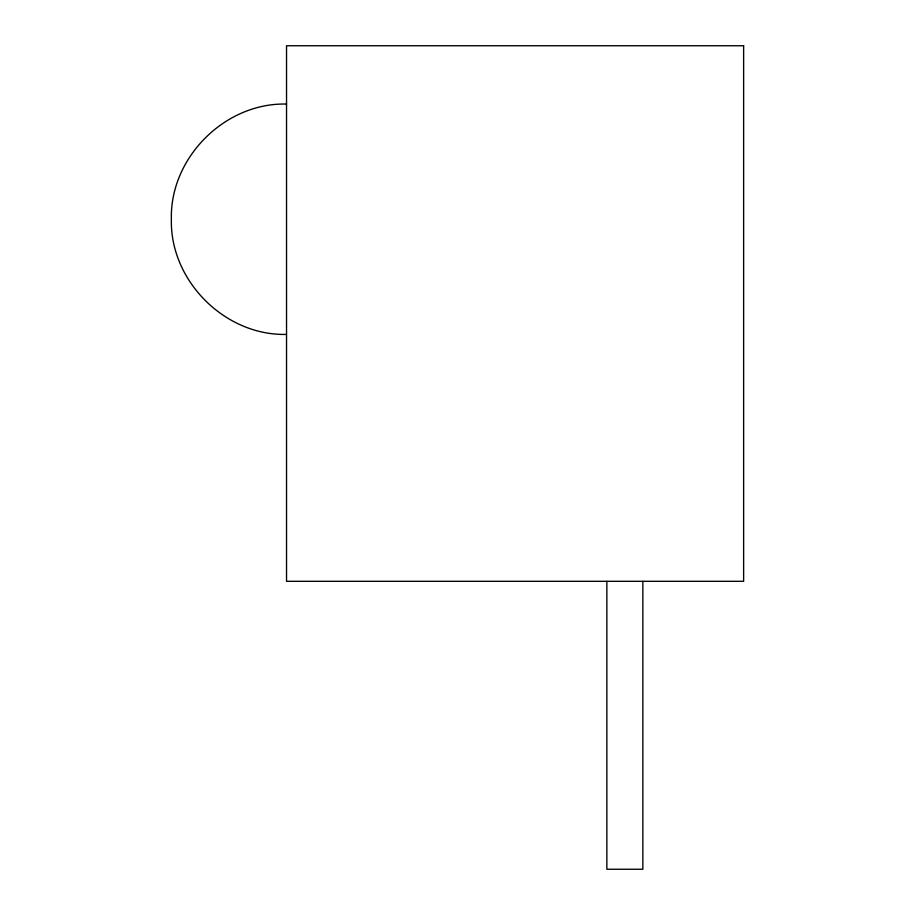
<?xml version="1.0" encoding="UTF-8"?>
<svg xmlns="http://www.w3.org/2000/svg" width="915" height="915" viewBox="0 0 915 915"><rect width="100%" height="100%" fill="white"/><g stroke="black" fill="none" stroke-linecap="round" stroke-linejoin="round"><path stroke-width="1.37" d="M286.532 104.058C224.987 102.514 169.813 157.689 171.368 219.234C169.813 280.779 224.987 335.954 286.532 334.41M642.856 581.311L642.856 869.25L606.862 869.25L606.862 581.311M743.632 45.75L286.532 45.75L286.532 581.311L743.632 581.311L743.632 45.75"/></g></svg>
